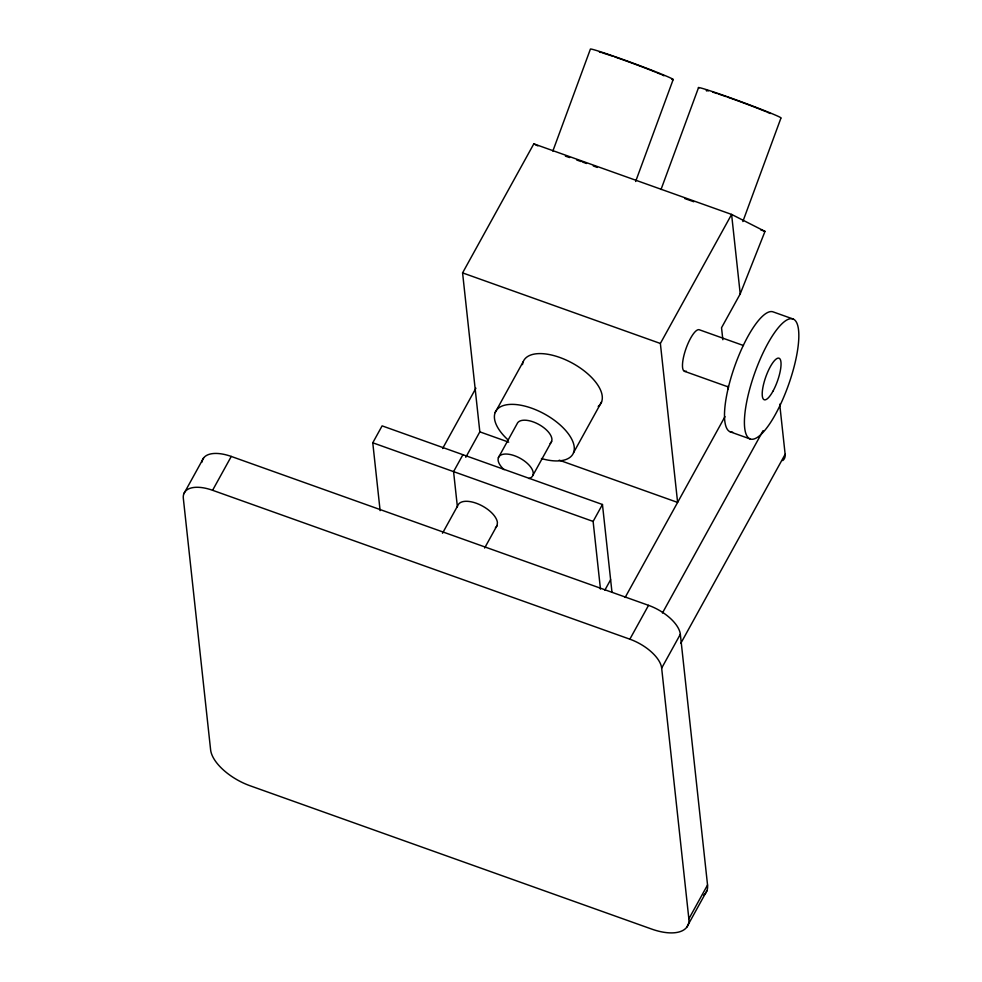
<?xml version="1.0" encoding="UTF-8"?>
<svg xmlns="http://www.w3.org/2000/svg" width="982" height="982" viewBox="0 0 982 982"><rect width="100%" height="100%" fill="white"/><g stroke="black" fill="none" stroke-linecap="round" stroke-linejoin="round"><path stroke-width="1.47" d="M484.629 548.017L497.088 525.456L497.42 522.534A22.058 10.63 28.9 0 0 478.774 504.232A22.058 10.63 28.9 0 0 457.894 505.386L442.501 533.251M552.841 151.081L590.403 49.1A44.104 1.522 20.2 0 1 636.766 64.53A44.104 1.522 20.2 0 1 671.884 79.456M635.636 181.498L673.186 79.505M661.021 189.501L698.57 87.521M742.846 221.551L780.923 118.135A44.104 1.522 20.2 0 0 738.574 100.778A44.104 1.522 20.2 0 0 698.877 88.049M722.838 339.735L721.537 327.743L740.219 293.9L765.003 231.384L731.602 214.42L533.815 143.851L462.583 272.886L479.83 431.847L465.787 457.293M183.855 493.737L203.593 457.98M707.543 884.991L688.861 918.833A44.116 21.248 28.9 0 1 651.631 929.058L250.091 785.772A40.949 19.726 28.9 0 1 210.614 749.855L183.327 498.328A34.689 16.719 28.9 0 1 212.591 490.288L231.273 456.446L648.537 605.342A32.995 15.896 28.9 0 1 680.342 634.274L707.543 884.991A44.116 21.248 28.9 0 1 703.517 895.314M380.12 510.64L372.767 442.784L382.108 425.869L602.457 504.502L611.946 591.95M442.6 448.529L475.902 388.197M462.915 454.703L453.574 471.63L457.391 506.835M495.137 412.575L523.16 361.818M498.402 457.649L517.084 423.807A19.419 9.354 28.9 0 1 539.977 425.096A19.419 9.354 28.9 0 1 550.129 443.459M532.919 475.325L551.602 441.483M573.537 452.714L601.561 401.957M559.237 460.177L677.617 502.428L660.37 343.467L731.602 214.42L740.219 293.9M600.468 589.126L593.116 521.417L602.457 504.502M604.875 590.133L610.62 579.724M625.129 597.486L724.986 416.613M688.861 918.833L661.659 668.116A32.995 15.896 28.9 0 0 629.855 639.184L648.537 605.342M662.433 613.014L763.1 430.656M661.659 668.116L680.342 634.274M680.784 643.37L785.146 454.31L779.708 404.203M686.835 927.106L706.868 890.834M760.669 229.837L765.003 231.384M793.075 319.003A63.695 17.897 -70.4 0 0 746.357 403.651A63.695 17.897 -70.4 0 0 775.461 414.306A63.695 17.897 -70.4 0 0 793.075 319.003L773.141 311.895A63.695 17.897 -70.4 0 0 733.529 369.662A63.695 17.897 -70.4 0 0 732.633 432.141M743.46 345.517L699.319 329.768A22.058 6.199 -70.4 0 0 685.154 351.126A22.058 6.199 -70.4 0 0 686.222 371.147M462.583 272.886L660.37 343.467M684.466 371.294L728.607 387.055M730.252 431.847L750.187 438.966M479.83 431.847L508.701 442.158M372.767 442.784L593.116 521.417M212.591 490.288L629.855 639.184M533.815 143.851L537.829 145.876M727.883 386.233L728.214 389.228M201.997 462.08A34.689 16.719 28.9 0 1 231.273 456.446M497.088 525.456A22.058 10.63 28.9 0 1 495.419 527.702M785.146 454.31A26.845 12.938 28.9 0 1 782.703 460.595M522.485 364.592A44.104 21.248 28.9 0 1 572.666 363.303A44.104 21.248 28.9 0 1 598.21 406.438M508.025 439.875A44.104 21.248 28.9 0 1 510.885 404.375A44.104 21.248 28.9 0 1 571.094 437.997A44.104 21.248 28.9 0 1 541.438 458.545M504.073 469.666A19.419 9.354 28.9 0 1 502.416 454.445A19.419 9.354 28.9 0 1 527.248 463.295A19.419 9.354 28.9 0 1 528.893 478.529M565.411 156.138A44.104 1.522 20.2 0 1 569.621 157.55M576.753 160.017A44.104 1.522 20.2 0 1 581.098 161.551M582.572 162.067A44.104 1.522 20.2 0 1 586.536 163.491M593.275 165.946A44.104 1.522 20.2 0 1 597.326 167.443M684.749 198.548A44.104 1.522 20.2 0 1 693.783 201.752M706.709 90.884A35.647 1.228 20.2 0 1 708.488 90.86M712.637 92.087A35.647 1.228 20.2 0 1 717.314 93.609M718.64 94.051A35.647 1.228 20.2 0 1 726.079 96.604M727.404 97.071A35.647 1.228 20.2 0 1 765.702 111.543M767.028 112.108A35.647 1.228 20.2 0 1 770.281 113.519M599.437 52.083A35.585 1.228 20.2 0 1 601.377 52.586M602.69 52.967A35.585 1.228 20.2 0 1 613.32 56.428M614.793 56.931A35.585 1.228 20.2 0 1 655.166 71.968M656.663 72.582A35.585 1.228 20.2 0 1 660.542 74.215M661.917 74.816A35.585 1.228 20.2 0 1 663.967 75.786M772.957 391.217A22.058 6.199 -70.4 0 0 779.057 358.221A22.058 6.199 -70.4 0 0 762.879 387.522A22.058 6.199 -70.4 0 0 772.957 391.217"/></g></svg>
